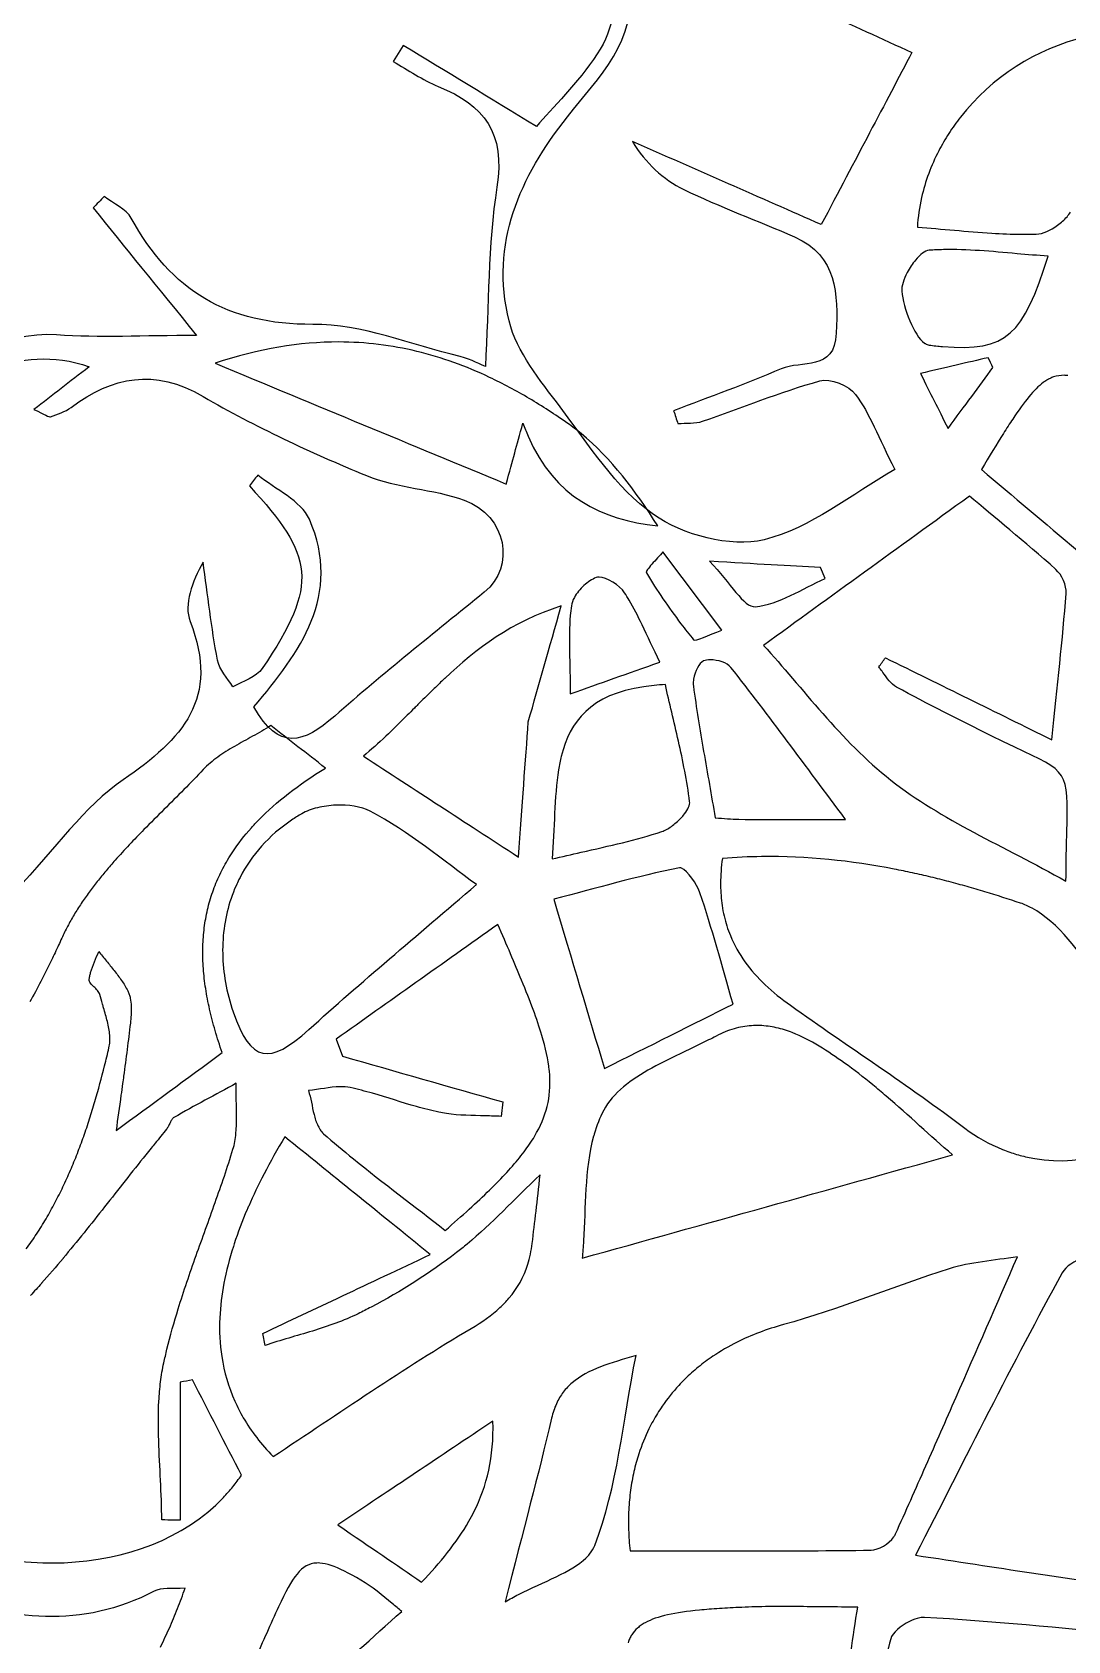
# Model space of a CAD drawing. Extents: x 0 to 430, y 0 to 430.
# Drawn here: x 108 to 153.1, y 273.6 to 343.6 of the extents above; entities that cross this region are included whole.
import ezdxf

# ---------------------------------------------------------------- set-up
doc = ezdxf.new("R2010")
doc.units = 0
doc.layers.add('Calque_1', color=7, linetype='CONTINUOUS')

msp = doc.modelspace()

# ---------------------------------------------------------------- linework, layer by layer
at = {"layer": 'Calque_1', "color": 7}
for points in [[(124.12153, 342.97858), (123.69373, 342.27819)], [(147.43323, 338.39388), (147.43323, 338.39336)], [(152.82308, 335.32879), (152.82359, 335.32879)], [(146.50305, 335.06954), (146.50357, 335.06954)], [(146.4214, 333.64065), (146.4214, 333.64013)], [(152.19938, 333.80707), (152.19887, 333.80707)], [(146.05863, 333.09702), (146.05863, 333.0965)], [(145.82506, 332.28415), (145.82506, 332.28363)], [(124.71885, 329.66523), (124.71833, 329.66523)], [(146.81517, 330.02279), (146.81569, 330.02279)], [(147.59966, 329.87759), (147.60018, 329.87759)], [(129.55886, 325.98329), (129.55886, 325.98277)], [(135.20555, 322.07293), (135.20503, 322.07345)], [(137.98573, 317.53465), (135.42517, 320.94116)], [(132.64613, 319.84353), (132.64601, 319.84358)], [(134.75596, 320.1748), (134.75596, 320.17428)], [(142.48469, 319.7826), (142.28935, 320.25854), (142.28935, 320.25906)], [(131.00249, 318.59125), (131.00219, 318.59146)], [(131.5727, 318.95987), (131.5727, 318.95935)], [(133.95923, 318.83687), (133.95923, 318.83739)], [(131.39495, 318.1749), (131.39495, 318.17438)], [(134.51889, 317.77027), (134.51889, 317.77079)], [(136.7641, 317.11762), (136.7641, 317.1171)], [(135.29455, 316.14608), (135.29455, 316.1466)], [(137.48695, 316.24726), (137.48706, 316.24746)], [(145.00441, 315.6991), (145.00441, 315.69962)], [(136.74611, 315.25016), (136.74611, 315.24965)], [(118.36026, 313.38398), (118.36007, 313.38459)], [(114.57993, 310.59975), (114.57993, 310.59924)], [(113.71229, 309.73262), (113.71229, 309.7321)], [(120.39457, 309.81272), (120.39405, 309.81272)], [(136.36723, 309.54343), (136.36723, 309.54395)], [(153.02666, 309.63746), (153.02666, 309.63797)], [(135.38228, 308.77964), (135.3828, 308.77964)], [(136.00447, 309.16413), (136.00498, 309.16413)], [(143.37497, 309.30511), (143.37497, 309.30563), (143.37497, 309.30763)], [(116.48079, 307.53782), (116.48079, 307.53834)], [(139.72556, 307.68612), (139.72517, 307.68623)], [(110.81169, 306.60775), (110.81169, 306.60723)], [(111.19099, 307.0718), (111.19099, 307.07128)], [(116.09735, 306.80712), (116.09735, 306.80764)], [(116.27822, 307.17505), (116.27822, 307.17557)], [(116.97414, 306.68728), (116.97414, 306.68676)], [(147.08687, 306.79574), (147.08635, 306.79574)], [(149.44435, 306.15443), (149.44383, 306.15443)], [(115.68342, 305.67127), (115.68342, 305.67179)], [(138.00319, 305.55975), (138.00319, 305.55923)], [(151.24682, 305.56486), (151.2463, 305.56486)], [(115.45602, 304.48478), (115.45602, 304.48529)], [(128.24739, 304.73856), (128.24628, 304.73857)], [(109.26295, 304.134), (109.26295, 304.13348)], [(115.42032, 304.07705), (115.42032, 304.07757)], [(111.20652, 303.14481), (111.20652, 303.14429)], [(115.40692, 303.24351), (115.40692, 303.24403)], [(138.99952, 303.10925), (138.99952, 303.10874)], [(111.54655, 302.72778), (111.54655, 302.72726)], [(115.42862, 302.81718), (115.42862, 302.8177)], [(115.46892, 302.38413), (115.46892, 302.38465)], [(110.81746, 301.86583), (110.81746, 301.86634)], [(110.87896, 301.78111), (110.87896, 301.78163)], [(110.91666, 301.6933), (110.91666, 301.69381)], [(111.86539, 302.29938), (111.86539, 302.29887)], [(112.00802, 302.07717), (112.00802, 302.07666)], [(129.27678, 302.30822), (129.27678, 302.30873)], [(111.08252, 301.10574), (111.08252, 301.10625)], [(112.28666, 301.17129), (112.28666, 301.17077)], [(115.69842, 301.04468), (115.69842, 301.0452)], [(111.25047, 300.50836), (111.25047, 300.50887)], [(112.28166, 300.80077), (112.28166, 300.80025)], [(115.81004, 300.58424), (115.81004, 300.58476)], [(139.64437, 300.33694), (139.64455, 300.33729)], [(111.31407, 300.21277), (111.31407, 300.21329)], [(111.35227, 299.92235), (111.35227, 299.92286)], [(111.35627, 299.64019), (111.35627, 299.64071)], [(115.9382, 300.11657), (115.9382, 300.11709)], [(116.08341, 299.64166), (116.08341, 299.64218)], [(121.21364, 299.74973), (121.21364, 299.74921), (121.47822, 299.00249)], [(111.31857, 299.36889), (111.31857, 299.36941)], [(112.11056, 299.29233), (112.11056, 299.29181)], [(116.24516, 299.15952), (116.24516, 299.16004)], [(111.95657, 298.13788), (111.95657, 298.13736)], [(130.4874, 298.35131), (130.4874, 298.35183)], [(116.85896, 297.82352), (116.85938, 297.82323)], [(115.49771, 297.08736), (115.49719, 297.08684)], [(116.85948, 297.09458), (116.85948, 297.09509)], [(128.45971, 297.01139), (128.38681, 296.38404)], [(110.47314, 296.27244), (110.47314, 296.27296)], [(113.97785, 296.10763), (113.97785, 296.10712)], [(114.05025, 296.23992), (114.05025, 296.23941)], [(120.24313, 296.47346), (120.24313, 296.47294)], [(120.31293, 296.22438), (120.31293, 296.22387)], [(110.21837, 295.51693), (110.21837, 295.51745)], [(111.62735, 295.76593), (111.62787, 295.76645)], [(113.91065, 295.96294), (113.91014, 295.96242)], [(116.84608, 295.64195), (116.84608, 295.64247)], [(132.40969, 295.51864), (132.40969, 295.51812)], [(109.94242, 294.77176), (109.94242, 294.77227)], [(112.91997, 294.71547), (112.91997, 294.71495)], [(116.71428, 294.95362), (116.71428, 294.95414)], [(116.79698, 295.29262), (116.79698, 295.29313)], [(129.50861, 295.01043), (129.50861, 295.01095)], [(128.95826, 294.31435), (128.95826, 294.31487)], [(112.0239, 293.58531), (112.0239, 293.58479)], [(116.33962, 293.78987), (116.33962, 293.79039)], [(128.27613, 293.57331), (128.27613, 293.57383)], [(108.96419, 292.61737), (108.96419, 292.61788)], [(115.93913, 292.63283), (115.93913, 292.63335)], [(108.58178, 291.93166), (108.58178, 291.93266)], [(117.3302, 292.32896), (117.3302, 292.32845)], [(108.16682, 291.26503), (108.16682, 291.26555)], [(110.23279, 291.32291), (110.23279, 291.32239)], [(116.76745, 290.84223), (116.76745, 290.84171)], [(129.7398, 290.85463), (129.7398, 290.85515)], [(131.97561, 290.97318), (131.97561, 290.97266)], [(115.11128, 290.32651), (115.11128, 290.32703)], [(125.30438, 290.37611), (125.30387, 290.37663)], [(150.86004, 290.28145), (150.86041, 290.28147)], [(108.38278, 289.12205), (108.38278, 289.12154)], [(114.70923, 289.17155), (114.70923, 289.17206)], [(114.33251, 288.01089), (114.33251, 288.01141)], [(118.11467, 286.42441), (118.01697, 286.94066)], [(113.84262, 286.25389), (113.84262, 286.25441)], [(113.70568, 285.6622), (113.70568, 285.66272)], [(113.56558, 284.83589), (113.56558, 284.83641)], [(113.62658, 285.25086), (113.62658, 285.25137)], [(114.95341, 284.92352), (114.95341, 284.92404)], [(113.52118, 284.41731), (113.52118, 284.41783)], [(114.42372, 284.81965), (114.42372, 278.81847), (114.155, 278.82147)], [(148.18733, 284.16555), (148.18733, 284.16606)], [(113.49118, 283.99512), (113.49118, 283.99564)], [(113.48218, 282.28308), (113.48218, 282.28359)], [(118.46504, 281.59163), (118.46556, 281.59215)], [(134.26349, 281.3213), (134.26349, 281.32078)], [(113.56228, 280.55192), (113.56228, 280.55243)], [(133.95619, 277.94372), (133.95619, 277.94321)], [(132.07656, 277.17221), (132.07708, 277.17221)], [(133.99749, 277.4838), (133.99749, 277.48329)], [(141.24027, 275.05915), (141.24025, 275.05866)], [(114.30604, 274.97702), (114.30604, 274.97754)], [(124.05991, 274.84939), (124.06042, 274.84991)], [(137.02397, 274.90424), (137.02345, 274.90424)], [(146.80735, 274.58558), (146.80684, 274.58532)], [(113.94689, 274.12281), (113.94689, 274.12333)], [(133.98388, 273.66865), (133.98388, 273.66814)], [(134.47994, 274.24743), (134.47943, 274.24691)]]:
    msp.add_lwpolyline(points, dxfattribs=at)
for points in [[(147.63635, 334.09233)], [(121.31492, 330.07451)], [(149.58503, 329.39238)], [(152.89336, 328.62499)], [(148.76902, 323.36737)], [(137.45967, 320.5345)], [(135.53318, 315.16686)], [(121.19505, 309.92377)], [(136.18889, 307.20093)], [(118.9735, 295.49311)], [(134.25782, 285.98097)], [(128.02718, 283.12326)], [(120.36246, 276.95462)]]:
    msp.add_lwpolyline(points, close=True, dxfattribs=at)
for points in [[(0.14455, 214.99998), (0.14454, 333.66137), (96.33861, 429.85544), (215, 429.85545)], [(130.00386, 348.70823), (133.03187, 347.27954), (134.08935, 344.897), (132.56577, 342.60498)], [(131.27141, 339.87346), (132.64646, 341.61253), (134.34182, 343.16669), (133.97967, 345.7437)], [(138.2673, 346.31967), (140.95394, 345.09392), (143.64058, 343.86821), (146.26486, 342.6712)], [(129.92371, 339.45234), (127.86893, 340.70101), (125.99523, 341.83981), (124.12153, 342.97858)], [(153.80028, 343.32691), (151.6754, 342.85342), (149.72714, 341.57563), (148.37735, 339.85632)], [(123.69373, 342.27819), (124.34419, 341.91168), (124.96429, 341.47035), (125.65058, 341.19274)], [(132.56577, 342.60498), (131.72192, 341.33575), (130.60262, 340.2495), (129.92371, 339.45234)], [(146.26486, 342.6712), (145.10973, 340.47843), (143.81263, 338.01572), (142.32051, 335.18276)], [(125.65058, 341.19274), (127.65339, 340.38325), (128.57465, 339.1564), (128.2062, 336.81709)], [(128.73138, 330.99004), (127.8952, 334.34235), (129.2046, 337.25981), (131.27141, 339.87346)], [(148.37735, 339.85632), (148.19739, 339.6271), (148.02809, 339.38981), (147.87041, 339.14577)], [(142.32051, 335.18276), (139.69979, 336.33572), (136.89854, 337.56831), (134.09701, 338.80061)], [(134.09701, 338.80061), (134.67252, 337.84341), (135.44279, 337.15152), (136.33697, 336.71232)], [(147.87041, 339.14577), (147.71273, 338.90173), (147.56662, 338.65102), (147.43323, 338.39388)], [(147.43323, 338.39336), (147.09984, 337.75064), (146.8453, 337.06971), (146.68547, 336.36403)], [(128.2062, 336.81709), (127.8063, 334.27703), (127.85252, 331.66661), (127.69935, 329.00322)], [(136.33697, 336.71232), (137.90432, 335.94274), (139.55892, 335.35342), (141.15663, 334.64235)], [(111.11366, 336.40603), (110.95228, 336.23947), (110.79062, 336.07318), (110.62923, 335.90696)], [(112.2904, 335.45895), (112.0672, 335.86704), (111.51412, 336.09481), (111.11366, 336.40603)], [(146.68547, 336.36403), (146.58957, 335.94053), (146.52749, 335.50796), (146.50305, 335.06954)], [(110.62923, 335.90696), (112.01796, 334.19385), (113.40669, 332.48077), (115.12858, 330.35696)], [(120.18512, 330.84101), (116.48285, 330.81941), (114.006, 332.32053), (112.2904, 335.45895)], [(152.60604, 335.15103), (152.68174, 335.20653), (152.75452, 335.26646), (152.82308, 335.32879)], [(152.82359, 335.32879), (152.89229, 335.39119), (152.95618, 335.45652), (153.01428, 335.5231)], [(153.01428, 335.5231), (153.07238, 335.5897), (153.12417, 335.65758), (153.16828, 335.72567)], [(141.15663, 334.64235), (143.02134, 333.81205), (143.04294, 332.16274), (142.97344, 330.45813)], [(146.50357, 335.06954), (147.57992, 334.99334), (148.65904, 334.87575), (149.73748, 334.80909)], [(149.73748, 334.80909), (150.16886, 334.78239), (150.60001, 334.76389), (151.03094, 334.75949)], [(151.03094, 334.75949), (151.2464, 334.75749), (151.46162, 334.75849), (151.67689, 334.76449)], [(151.67689, 334.76449), (151.9563, 334.77149), (152.30293, 334.92862), (152.60604, 335.15103)], [(147.0162, 334.06336), (146.84049, 334.05046), (146.62262, 333.87989), (146.4214, 333.64065)], [(147.63631, 334.09236), (147.42895, 334.08836), (147.22241, 334.07856), (147.0162, 334.06336)], [(150.83823, 333.91662), (149.72816, 334.01482), (148.67316, 334.11455), (147.63635, 334.09233)], [(152.19887, 333.80707), (151.73482, 333.83807), (151.28225, 333.87737), (150.83823, 333.91662)], [(146.4214, 333.64013), (146.28735, 333.4807), (146.16061, 333.29107), (146.05863, 333.09702)], [(147.60018, 329.87759), (150.40297, 329.63381), (151.10755, 330.38864), (152.19938, 333.80707)], [(146.05863, 333.0965), (145.9057, 332.80536), (145.80814, 332.50503), (145.82506, 332.28415)], [(145.82506, 332.28363), (145.88166, 331.54704), (146.3552, 330.3511), (146.81517, 330.02279)], [(109.03235, 330.38576), (106.9401, 330.54107), (103.13579, 329.02762), (102.19129, 327.337)], [(115.12858, 330.35696), (112.79069, 330.35696), (110.90222, 330.24709), (109.03235, 330.38576)], [(126.60658, 329.43833), (124.4711, 329.95797), (122.3236, 330.85361), (120.18512, 330.84101)], [(130.95576, 327.25131), (130.08264, 328.41006), (129.06811, 329.63908), (128.73138, 330.99004)], [(142.97344, 330.45813), (142.90504, 328.77707), (141.44575, 329.28298), (140.57783, 328.90721)], [(102.19129, 327.337), (104.87793, 328.22475), (107.25821, 330.11443), (110.46375, 328.99591)], [(121.31492, 330.07451), (119.6294, 330.07651), (117.84519, 329.78951), (115.93592, 329.14744)], [(124.71833, 329.66523), (123.62617, 329.92922), (122.49479, 330.0728), (121.31492, 330.07451)], [(127.8861, 328.53507), (126.86372, 329.01716), (125.81084, 329.40126), (124.71885, 329.66523)], [(146.81569, 330.02279), (146.82759, 330.01479), (146.83949, 330.00939), (146.85139, 330.00209)], [(146.85139, 330.00209), (146.90509, 329.96909), (146.95823, 329.94529), (147.01055, 329.93909)], [(147.01055, 329.93909), (147.21683, 329.91439), (147.41278, 329.89389), (147.59966, 329.87759)], [(110.46375, 328.99591), (109.5786, 328.31497), (108.8871, 327.78302), (108.04872, 327.1382)], [(109.66777, 327.22955), (111.49141, 328.5781), (113.28497, 328.93932), (115.41716, 327.70183)], [(115.93592, 329.14744), (120.40819, 327.29325), (124.44806, 325.61846), (128.6044, 323.89556)], [(127.69935, 329.00322), (127.54343, 329.06722), (127.09155, 329.32045), (126.60658, 329.43833)], [(149.58503, 329.39238), (148.67089, 329.17853), (147.75673, 328.96473), (146.63689, 328.70302)], [(147.83682, 326.30575), (148.57947, 327.31567), (149.18511, 328.13925), (149.79071, 328.96295)], [(149.79071, 328.96295), (149.72201, 329.106), (149.65369, 329.24934), (149.58503, 329.39238)], [(129.61106, 327.61626), (129.04483, 327.95168), (128.47041, 328.25957), (127.8861, 328.53507)], [(140.57783, 328.90721), (139.04167, 328.24267), (137.45819, 327.68695), (135.89467, 327.08558)], [(137.15593, 326.62885), (138.85786, 327.20756), (140.52641, 327.89699), (142.25377, 328.38022)], [(142.25377, 328.38022), (142.70127, 328.50524), (143.52843, 328.18251), (143.81291, 327.79497)], [(146.63689, 328.70302), (147.08712, 327.8038), (147.37483, 327.22846), (147.83682, 326.30575)], [(151.97817, 328.3077), (151.77793, 328.15927), (151.57436, 327.95651), (151.3565, 327.69379)], [(152.12803, 328.40899), (152.07833, 328.37869), (152.02813, 328.34469), (151.97817, 328.3077)], [(152.27737, 328.49009), (152.22767, 328.46639), (152.17767, 328.43929), (152.12803, 328.40899)], [(152.42775, 328.55159), (152.37755, 328.53429), (152.32711, 328.51379), (152.27737, 328.49009)], [(152.89336, 328.62499), (152.73252, 328.62799), (152.57869, 328.60379), (152.42775, 328.55159)], [(153.05666, 328.61309), (153.00126, 328.62009), (152.94697, 328.62409), (152.89336, 328.62499)], [(115.41716, 327.70183), (117.68776, 326.38367), (120.09266, 325.26869), (122.52054, 324.26198)], [(131.28692, 326.53054), (130.73545, 326.91769), (130.17726, 327.28082), (129.61106, 327.61626)], [(143.81291, 327.79497), (144.42781, 326.95786), (144.80392, 325.94546), (145.52058, 324.52309)], [(151.3565, 327.69379), (151.13857, 327.43101), (150.90681, 327.10873), (150.64957, 326.72124)], [(108.04872, 327.1382), (108.543, 326.91646), (108.68718, 326.79096), (108.77878, 326.82176)], [(108.77878, 326.82176), (109.08705, 326.92514), (109.4101, 327.03891), (109.66777, 327.22955)], [(135.0128, 322.57126), (133.37407, 323.73219), (132.20306, 325.59595), (130.95576, 327.25131)], [(135.89467, 327.08558), (135.95647, 326.8977), (136.01832, 326.71011), (136.08012, 326.52245)], [(128.6044, 323.89556), (128.90873, 324.99644), (129.05156, 325.51152), (129.33666, 326.54398)], [(129.33666, 326.54398), (129.40696, 326.34888), (129.48105, 326.16242), (129.55886, 325.98329)], [(131.86467, 326.09078), (131.67722, 326.24462), (131.48489, 326.39154), (131.28692, 326.53054)], [(136.08012, 326.52245), (136.43982, 326.55385), (136.82359, 326.51545), (137.15593, 326.62885)], [(150.64957, 326.72124), (150.52099, 326.52756), (150.38637, 326.31755), (150.24391, 326.09079)], [(129.55886, 325.98277), (130.72796, 323.29182), (132.72799, 322.36443), (135.20555, 322.07293)], [(135.20503, 322.07345), (134.24155, 323.59156), (133.17667, 325.0142), (131.86467, 326.09078)], [(150.24391, 326.09079), (149.959, 325.63727), (149.64355, 325.11603), (149.28686, 324.5224)], [(117.79444, 324.28361), (117.67244, 324.12661), (117.55071, 323.96968), (117.42872, 323.81268)], [(120.03932, 322.35995), (119.68263, 323.17299), (118.56334, 323.65135), (117.79444, 324.28361)], [(122.52054, 324.26198), (123.85921, 323.70685), (125.41562, 323.6918), (126.78465, 323.18999)], [(145.52058, 324.52309), (143.63757, 323.45953), (141.85523, 321.96655), (139.82945, 321.47241)], [(149.28686, 324.5224), (150.65945, 323.36777), (152.05778, 322.19126), (153.47058, 321.00272)], [(117.42872, 323.81268), (120.24912, 320.7669), (120.47534, 319.56417), (117.99083, 315.86698)], [(148.76906, 323.36737), (145.62862, 321.09311), (142.72904, 318.99329), (139.80579, 316.87629)], [(152.52693, 320.17996), (151.18826, 321.37039), (149.79804, 322.50291), (148.76902, 323.36737)], [(126.78465, 323.18999), (128.62662, 322.51503), (129.0257, 320.30067), (127.65475, 319.18843)], [(117.63031, 314.2048), (119.62163, 316.5622), (121.48358, 319.06645), (120.03932, 322.35995)], [(139.82945, 321.47241), (138.36714, 321.11582), (136.28473, 321.67015), (135.0128, 322.57126)], [(135.42517, 320.94116), (135.29866, 320.78418), (135.10167, 320.58471), (134.94562, 320.40992)], [(137.45967, 320.5345), (138.35987, 319.59648), (138.95561, 318.51431), (139.44715, 318.55942)], [(142.28935, 320.25906), (140.91049, 320.33756), (139.53141, 320.41609), (137.45967, 320.5345)], [(115.41497, 320.49428), (114.94179, 319.64705), (114.56292, 318.64963), (114.85149, 317.91373)], [(116.04081, 316.23591), (115.77741, 317.64518), (115.61574, 319.07356), (115.41497, 320.49428)], [(132.64601, 319.84358), (132.59831, 319.84438), (132.55491, 319.83758), (132.51837, 319.82338)], [(133.75511, 319.16864), (133.55024, 319.4845), (132.98122, 319.83811), (132.64613, 319.84353)], [(134.75596, 320.17428), (134.71226, 320.10768), (134.69256, 320.05488), (134.70996, 320.02494)], [(134.70996, 320.02494), (135.16785, 319.26276), (135.67396, 318.52656), (136.21374, 317.81732)], [(134.94562, 320.40992), (134.86762, 320.32252), (134.79987, 320.2417), (134.75596, 320.1748)], [(152.97652, 319.13817), (153.00252, 319.47836), (152.78816, 319.94773), (152.52693, 320.17996)], [(127.65475, 319.18843), (125.46677, 317.41327), (123.26045, 315.65644), (121.14303, 313.79949)], [(131.99127, 319.47766), (131.82388, 319.32511), (131.6743, 319.14406), (131.5727, 318.95987)], [(132.51837, 319.82338), (132.34431, 319.75418), (132.15878, 319.63027), (131.99127, 319.47766)], [(133.95923, 318.83739), (133.89323, 318.9498), (133.82568, 319.05982), (133.75511, 319.16864)], [(139.44715, 318.55942), (140.4885, 318.65542), (141.47536, 319.33982), (142.48469, 319.7826)], [(152.3533, 312.76853), (152.59319, 315.12481), (152.82361, 317.12863), (152.97652, 319.13817)], [(131.00219, 318.59146), (128.84021, 317.90613), (127.30419, 316.7266), (125.93273, 315.43972)], [(129.56898, 313.5466), (130.04274, 315.21377), (130.46199, 316.68866), (131.00249, 318.59125)], [(131.44195, 318.59503), (131.42245, 318.45579), (131.40695, 318.31601), (131.39495, 318.1749)], [(131.5727, 318.95935), (131.5051, 318.83663), (131.45848, 318.71269), (131.44195, 318.59503)], [(134.51889, 317.77079), (134.33758, 318.14592), (134.15704, 318.49977), (133.95923, 318.83687)], [(114.85149, 317.91373), (116.15761, 314.57948), (114.52654, 312.7953), (111.94274, 311.03271)], [(131.39495, 318.17438), (131.31065, 317.18674), (131.39195, 316.13484), (131.39195, 314.76891)], [(135.29455, 316.1466), (135.00455, 316.73223), (134.76066, 317.27002), (134.51889, 317.77027)], [(136.21374, 317.81732), (136.39367, 317.58093), (136.57721, 317.34796), (136.7641, 317.11762)], [(136.7641, 317.1171), (136.8412, 317.0219), (137.42088, 317.3339), (137.98573, 317.53465)], [(139.80579, 316.87629), (141.48446, 315.05655), (143.16741, 312.7264), (145.33981, 311.01825)], [(144.96719, 316.13628), (145.01579, 316.20288), (145.06489, 316.26926), (145.11343, 316.33576)], [(145.11343, 316.33576), (147.51287, 315.1535), (149.91202, 313.97129), (152.3533, 312.76853)], [(116.71453, 315.06655), (116.48203, 315.45486), (116.11881, 315.81886), (116.04081, 316.23591)], [(117.99083, 315.86698), (117.73508, 315.48634), (117.14808, 315.32799), (116.71453, 315.06655)], [(131.39195, 314.76891), (132.76235, 315.25274), (133.84181, 315.63361), (135.29455, 316.14608)], [(137.19922, 316.19736), (136.99962, 316.11126), (136.82052, 315.74078), (136.76411, 315.41085)], [(137.48706, 316.24746), (137.37734, 316.24666), (137.27698, 316.23086), (137.19922, 316.19736)], [(138.38767, 315.91756), (138.23114, 316.11654), (137.81612, 316.24967), (137.48695, 316.24726)], [(143.37497, 309.30763), (141.61698, 311.65875), (140.03871, 313.81667), (138.38767, 315.91756)], [(144.82198, 315.93681), (144.87048, 316.00321), (144.91868, 316.06981), (144.96719, 316.13628)], [(144.92481, 315.80245), (144.89071, 315.84765), (144.85781, 315.89475), (144.82198, 315.93681)], [(145.00441, 315.69962), (144.97871, 315.73532), (144.95111, 315.76772), (144.92481, 315.80245)], [(145.59404, 315.06193), (145.35351, 315.19376), (145.18215, 315.45252), (145.00441, 315.6991)], [(125.46639, 314.99302), (125.42999, 314.95742), (125.39309, 314.92222), (125.35684, 314.88657)], [(125.69894, 315.2204), (125.62054, 315.1452), (125.54398, 315.06872), (125.46639, 314.99302)], [(125.92373, 315.43072), (125.84903, 315.36062), (125.77273, 315.29113), (125.69894, 315.2204)], [(125.93273, 315.43972), (125.92973, 315.43672), (125.92673, 315.43372), (125.92373, 315.43072)], [(134.59473, 315.07796), (132.27506, 314.73545), (131.3797, 313.56652), (131.00374, 312.04869)], [(135.53318, 315.16686), (135.19695, 315.15076), (134.88468, 315.12086), (134.59473, 315.07796)], [(136.1042, 312.71017), (135.91191, 313.56437), (135.70578, 314.3899), (135.53318, 315.16686)], [(136.74611, 315.24965), (136.74411, 315.19885), (136.74558, 315.15065), (136.75211, 315.1065)], [(136.75011, 315.28476), (136.74931, 315.27366), (136.74711, 315.26106), (136.74611, 315.25016)], [(136.76411, 315.41085), (136.75711, 315.36755), (136.75311, 315.32595), (136.75011, 315.28476)], [(136.75211, 315.1065), (136.75218, 315.10597), (136.75205, 315.1055), (136.75211, 315.1045)], [(136.75211, 315.1045), (136.81751, 314.63149), (136.88876, 314.15929), (136.96399, 313.6865)], [(149.71627, 312.94526), (148.33521, 313.63741), (146.94802, 314.31948), (145.59404, 315.06193)], [(124.76359, 314.29694), (124.71219, 314.24534), (124.66043, 314.19397), (124.60908, 314.14243)], [(125.35684, 314.88657), (125.15725, 314.69051), (124.96019, 314.49413), (124.76359, 314.29694)], [(121.14303, 313.79949), (119.7915, 312.61449), (118.67904, 312.25489), (117.63031, 314.2048)], [(124.30005, 313.8334), (123.68381, 313.2176), (123.06271, 312.61226), (122.38958, 312.0578)], [(124.60908, 314.14243), (124.50646, 314.03943), (124.40272, 313.93599), (124.30005, 313.8334)], [(129.13955, 307.66841), (129.30176, 309.88875), (129.44671, 311.8746), (129.56898, 313.5466)], [(136.96399, 313.6865), (136.96404, 313.68624), (136.96393, 313.68573), (136.96399, 313.6855)], [(136.96399, 313.6855), (137.03929, 313.21254), (137.11907, 312.73892), (137.20066, 312.26336)], [(117.56942, 312.92106), (117.30458, 312.77387), (117.04128, 312.63087), (116.78652, 312.48336)], [(118.36007, 313.38459), (118.10021, 313.21988), (117.83425, 313.06825), (117.56942, 312.92106)], [(120.74203, 311.53861), (119.92745, 312.16955), (119.15296, 312.76998), (118.36026, 313.38398)], [(153.02666, 309.63797), (153.04476, 311.72213), (152.69567, 311.45207), (149.71627, 312.94526)], [(116.41186, 312.25753), (116.16779, 312.10318), (115.93597, 311.93974), (115.72457, 311.75834)], [(116.78652, 312.48336), (116.65914, 312.40956), (116.5339, 312.33471), (116.41186, 312.25753)], [(136.59151, 310.08242), (136.47458, 310.97314), (136.29646, 311.85595), (136.1042, 312.71017)], [(137.20066, 312.26336), (137.20072, 312.2631), (137.20061, 312.26259), (137.20066, 312.26236)], [(137.20066, 312.26236), (137.36392, 311.3109), (137.53651, 310.35131), (137.70399, 309.37261)], [(115.42381, 311.47153), (115.14898, 311.17901), (114.86643, 310.88913), (114.57993, 310.59975)], [(115.72457, 311.75834), (115.61886, 311.66764), (115.51852, 311.57231), (115.42381, 311.47153)], [(117.83575, 309.27984), (118.604, 310.06589), (119.56675, 310.81632), (120.74203, 311.53861)], [(122.38958, 312.0578), (124.65908, 310.58179), (126.73136, 309.23433), (129.13955, 307.66841)], [(130.8854, 311.46423), (130.69009, 310.26595), (130.72348, 308.90515), (130.60325, 307.58333)], [(131.00374, 312.04869), (130.95674, 311.85897), (130.91794, 311.66391), (130.8854, 311.46423)], [(111.94274, 311.03271), (110.23699, 309.86904), (108.98803, 308.03594), (107.24453, 306.19679)], [(145.33981, 311.01825), (147.55571, 309.27617), (150.25281, 308.14521), (152.97036, 306.61645)], [(114.57993, 310.59924), (114.29352, 310.30995), (114.00288, 310.02174), (113.71229, 309.73262)], [(136.36723, 309.54395), (136.51795, 309.7405), (136.6107, 309.93618), (136.59151, 310.08242)], [(113.71229, 309.7321), (113.42169, 309.44298), (113.1304, 309.15329), (112.84309, 308.86136)], [(119.70985, 309.5502), (119.55678, 309.4628), (119.41021, 309.37012), (119.26699, 309.27425)], [(120.39405, 309.81272), (120.14011, 309.75002), (119.9057, 309.66205), (119.70985, 309.5502)], [(120.78731, 309.88762), (120.65305, 309.86902), (120.52154, 309.84402), (120.39457, 309.81272)], [(121.19503, 309.92382), (121.0583, 309.91882), (120.92157, 309.90622), (120.78731, 309.88762)], [(122.68282, 309.65919), (122.2892, 309.86098), (121.74198, 309.94558), (121.19505, 309.92377)], [(127.31303, 306.47334), (125.87753, 307.49314), (124.38721, 308.78457), (122.68282, 309.65919)], [(136.00498, 309.16413), (136.07278, 309.22273), (136.13828, 309.28481), (136.19929, 309.34861)], [(136.19929, 309.34861), (136.26029, 309.41241), (136.31706, 309.47802), (136.36723, 309.54343)], [(137.70399, 309.37261), (137.70405, 309.37235), (137.70394, 309.37184), (137.70399, 309.37161)], [(137.70399, 309.37161), (138.07928, 309.34741), (138.40746, 309.31041), (138.73597, 309.30911)], [(152.97036, 306.61645), (152.97436, 307.98645), (153.02066, 308.94277), (153.02666, 309.63746)], [(112.84309, 308.86136), (112.41191, 308.42323), (111.98906, 307.9804), (111.58632, 307.52759)], [(116.7061, 307.89594), (116.94249, 308.25128), (117.21288, 308.59954), (117.51845, 308.94084)], [(119.26699, 309.27425), (118.27884, 308.61287), (117.52595, 307.75627), (117.02164, 306.77828)], [(117.51845, 308.94084), (117.62031, 309.0546), (117.72599, 309.16754), (117.83575, 309.27984)], [(131.86622, 307.8753), (133.10207, 308.15377), (134.26148, 308.40827), (135.38228, 308.77964)], [(135.3828, 308.77964), (135.447, 308.80094), (135.51495, 308.83124), (135.58434, 308.86854)], [(135.58434, 308.86854), (135.72329, 308.94324), (135.86873, 309.04692), (136.00447, 309.16413)], [(138.73597, 309.30911), (140.21852, 309.30211), (141.70121, 309.30511), (143.37497, 309.30511)], [(111.58632, 307.52759), (111.4521, 307.37668), (111.32019, 307.22508), (111.19099, 307.0718)], [(116.27822, 307.17557), (116.34212, 307.29722), (116.40956, 307.41786), (116.48079, 307.53782)], [(116.48079, 307.53834), (116.55209, 307.65843), (116.6273, 307.77749), (116.7061, 307.89594)], [(130.60325, 307.58333), (131.03372, 307.6867), (131.45417, 307.78247), (131.86622, 307.8753)], [(138.01778, 307.60563), (137.99108, 307.41929), (137.97088, 307.23704), (137.95728, 307.05889)], [(139.72517, 307.68623), (139.16084, 307.67923), (138.59196, 307.65263), (138.01778, 307.60563)], [(145.4911, 307.14301), (143.61775, 307.50548), (141.70072, 307.71188), (139.72556, 307.68612)], [(110.81169, 306.60723), (110.68846, 306.4512), (110.56887, 306.29406), (110.45254, 306.13491)], [(111.19099, 307.07128), (111.06189, 306.9181), (110.93484, 306.76367), (110.81169, 306.60775)], [(115.93819, 306.43453), (115.98759, 306.55967), (116.04076, 306.68375), (116.09735, 306.80712)], [(116.09735, 306.80764), (116.15395, 306.93101), (116.21436, 307.05341), (116.27822, 307.17505)], [(116.97414, 306.68676), (116.93004, 306.59776), (116.88764, 306.50791), (116.84754, 306.41701)], [(117.02164, 306.77828), (117.00594, 306.74788), (116.98934, 306.71798), (116.97414, 306.68728)], [(136.14395, 307.20043), (134.30334, 306.82714), (132.49276, 306.30702), (130.67814, 305.83256)], [(136.18895, 307.20095), (136.17275, 307.20395), (136.15805, 307.20295), (136.14395, 307.20043)], [(136.24059, 307.18493), (136.22249, 307.19293), (136.20509, 307.19823), (136.18889, 307.20093)], [(137.03899, 306.11265), (136.9107, 306.49285), (136.49335, 307.07567), (136.24059, 307.18493)], [(137.93558, 306.53593), (137.93555, 306.53093), (137.93609, 306.52593), (137.93609, 306.52093)], [(137.95728, 307.05889), (137.94368, 306.88074), (137.93648, 306.7062), (137.93558, 306.53593)], [(146.29157, 306.97867), (146.02569, 307.03657), (145.75872, 307.09122), (145.4911, 307.14301)], [(147.08635, 306.79574), (146.82212, 306.85944), (146.55745, 306.92073), (146.29157, 306.97867)], [(147.877, 306.59678), (147.61433, 306.66578), (147.3511, 306.73207), (147.08687, 306.79574)], [(148.66248, 306.38284), (148.40129, 306.45664), (148.13967, 306.52783), (147.877, 306.59678)], [(110.45254, 306.13491), (110.33612, 305.97565), (110.22367, 305.81501), (110.11509, 305.65225)], [(115.68342, 305.67179), (115.71892, 305.80075), (115.75782, 305.92864), (115.80021, 306.05574)], [(115.80021, 306.05574), (115.84261, 306.18285), (115.88871, 306.30924), (115.93819, 306.43453)], [(116.84754, 306.41701), (116.52634, 305.68856), (116.33643, 304.90146), (116.28219, 304.08382)], [(120.01941, 300.16158), (122.29602, 302.22745), (124.66605, 304.19167), (127.31303, 306.47334)], [(130.67814, 305.83256), (131.47959, 303.15246), (132.17702, 300.81993), (132.8811, 298.46557)], [(138.48076, 301.27005), (137.98101, 302.98065), (137.56172, 304.56388), (137.03899, 306.11265)], [(137.93609, 306.52093), (137.93605, 306.51023), (137.93709, 306.50013), (137.93709, 306.48943)], [(137.93709, 306.48943), (137.9371, 306.47393), (137.93809, 306.45933), (137.93909, 306.44393)], [(137.93909, 306.44393), (137.94109, 306.13748), (137.96129, 305.84193), (138.00319, 305.55975)], [(149.44383, 306.15443), (149.18405, 306.23263), (148.92366, 306.30904), (148.66248, 306.38284)], [(150.99516, 305.66196), (150.48064, 305.83333), (149.96393, 305.99804), (149.44435, 306.15443)], [(109.80245, 305.15874), (109.70265, 304.99211), (109.6073, 304.8237), (109.51719, 304.65283)], [(110.11509, 305.65225), (110.00659, 305.48961), (109.90218, 305.32525), (109.80245, 305.15874)], [(115.51132, 304.8863), (115.53312, 305.01913), (115.55862, 305.15127), (115.58732, 305.28215)], [(115.58732, 305.28215), (115.61592, 305.41285), (115.64802, 305.54246), (115.68342, 305.67127)], [(138.00319, 305.55923), (138.04939, 305.24846), (138.11908, 304.95156), (138.2099, 304.66781)], [(151.2463, 305.56486), (151.1634, 305.60136), (151.07985, 305.63376), (150.99516, 305.66196)], [(151.49228, 305.44393), (151.41128, 305.48793), (151.32959, 305.52843), (151.24682, 305.56486)], [(154.38461, 302.38159), (153.59049, 303.49978), (152.6282, 304.82711), (151.49228, 305.44393)], [(109.51719, 304.65283), (109.42719, 304.48208), (109.34234, 304.30935), (109.26295, 304.134)], [(115.42032, 304.07757), (115.42932, 304.21424), (115.44082, 304.35014), (115.45602, 304.48478)], [(115.45602, 304.48529), (115.47122, 304.62011), (115.48942, 304.75349), (115.51132, 304.8863)], [(128.24628, 304.73857), (125.80418, 303.00604), (123.50912, 301.37807), (121.21364, 299.74973)], [(129.27678, 302.30873), (128.97818, 303.03452), (128.63266, 303.83755), (128.24739, 304.73856)], [(138.2099, 304.66781), (138.2553, 304.52586), (138.3059, 304.38748), (138.36183, 304.25182)], [(109.12394, 303.83634), (109.0227, 303.61682), (108.92219, 303.39654), (108.81853, 303.1816)], [(109.26295, 304.13348), (109.21735, 304.03285), (109.16995, 303.93602), (109.12394, 303.83634)], [(115.40692, 303.24403), (115.39892, 303.52593), (115.40292, 303.80353), (115.42032, 304.07705)], [(116.28219, 304.08382), (116.26869, 303.87945), (116.26369, 303.67351), (116.26719, 303.46577)], [(138.36183, 304.25182), (138.5298, 303.84466), (138.74414, 303.46549), (138.99952, 303.10925)], [(108.81853, 303.1816), (108.51683, 302.55608), (108.20375, 301.95003), (107.8713, 301.36207)], [(110.52129, 302.63993), (110.60909, 302.95128), (110.76047, 303.25573), (110.87165, 303.56442)], [(110.87165, 303.56442), (110.97956, 303.42255), (111.09251, 303.28358), (111.20652, 303.14481)], [(111.20652, 303.14429), (111.32044, 303.00561), (111.43539, 302.86785), (111.54655, 302.72778)], [(115.42862, 302.8177), (115.41822, 302.96073), (115.41102, 303.10264), (115.40692, 303.24351)], [(116.26719, 303.46577), (116.28119, 302.63466), (116.43227, 301.78026), (116.72556, 300.93052)], [(138.99952, 303.10874), (139.51005, 302.39666), (140.18448, 301.77786), (140.97614, 301.2179)], [(110.45879, 302.32574), (110.46479, 302.37854), (110.47239, 302.43155), (110.48309, 302.48387)], [(110.48309, 302.48387), (110.49379, 302.53617), (110.50669, 302.58803), (110.52129, 302.63993)], [(111.54655, 302.72726), (111.65779, 302.58711), (111.76578, 302.4454), (111.86539, 302.29938)], [(115.46892, 302.38465), (115.45242, 302.52989), (115.43892, 302.67414), (115.42862, 302.81718)], [(115.52732, 301.9454), (115.50482, 302.09289), (115.48542, 302.23889), (115.46892, 302.38413)], [(110.47019, 302.25394), (110.46019, 302.27814), (110.45629, 302.30204), (110.45879, 302.32574)], [(110.51309, 302.18054), (110.49439, 302.20534), (110.47979, 302.22964), (110.47019, 302.25394)], [(110.65778, 302.02757), (110.60288, 302.07987), (110.55049, 302.13092), (110.51309, 302.18054)], [(110.81746, 301.86634), (110.77026, 301.92194), (110.71264, 301.9753), (110.65778, 302.02757)], [(110.87896, 301.78163), (110.86196, 301.81023), (110.84096, 301.83823), (110.81746, 301.86583)], [(110.91666, 301.69381), (110.90966, 301.72351), (110.89596, 301.75241), (110.87896, 301.78111)], [(111.03552, 301.27213), (110.99372, 301.41371), (110.95052, 301.55565), (110.91666, 301.6933)], [(111.86539, 302.29887), (111.91509, 302.22597), (111.96289, 302.15239), (112.00802, 302.07717)], [(112.00802, 302.07666), (112.05322, 302.00136), (112.09612, 301.92488), (112.13566, 301.8467)], [(112.13566, 301.8467), (112.16036, 301.798), (112.18126, 301.74594), (112.19926, 301.6927)], [(112.19926, 301.6927), (112.21726, 301.6393), (112.23216, 301.5843), (112.24426, 301.52734)], [(115.60432, 301.4984), (115.57582, 301.64836), (115.54982, 301.79773), (115.52732, 301.9454)], [(130.16045, 299.9094), (129.94984, 300.61466), (129.64995, 301.40118), (129.27678, 302.30822)], [(111.08252, 301.10625), (111.06572, 301.16235), (111.05202, 301.21636), (111.03552, 301.27213)], [(111.25047, 300.50887), (111.20167, 300.70705), (111.142, 300.9072), (111.08252, 301.10574)], [(112.24426, 301.52734), (112.26836, 301.41345), (112.28146, 301.29368), (112.28666, 301.17129)], [(112.28666, 301.17077), (112.29166, 301.04837), (112.28966, 300.92396), (112.28166, 300.80077)], [(115.69842, 301.0452), (115.66412, 301.19749), (115.63282, 301.34844), (115.60432, 301.4984)], [(115.81004, 300.58476), (115.77004, 300.73927), (115.73264, 300.89254), (115.69842, 301.04468)], [(116.72556, 300.93052), (117.48379, 298.73448), (118.29178, 298.59399), (120.01941, 300.16158)], [(132.8811, 298.46557), (134.78899, 299.42107), (136.77637, 300.41624), (138.48076, 301.27005)], [(140.97614, 301.2179), (143.50167, 299.43123), (146.09512, 297.73662), (148.56431, 295.8761)], [(111.31407, 300.21329), (111.29667, 300.31089), (111.27487, 300.40936), (111.25047, 300.50836)], [(112.24906, 300.43955), (112.20596, 300.05737), (112.15966, 299.6754), (112.11056, 299.29233)], [(112.28166, 300.80025), (112.27466, 300.6772), (112.26226, 300.55575), (112.24906, 300.43955)], [(115.9382, 300.11709), (115.8926, 300.27402), (115.85, 300.42972), (115.81004, 300.58424)], [(139.27662, 300.33129), (139.02933, 300.31469), (138.77781, 300.27159), (138.52266, 300.19796)], [(139.64455, 300.33729), (139.52284, 300.34129), (139.40026, 300.34029), (139.27662, 300.33129)], [(140.00663, 300.30594), (139.88682, 300.32194), (139.76608, 300.33254), (139.64437, 300.33694)], [(140.71408, 300.14781), (140.48195, 300.21971), (140.24623, 300.27399), (140.00663, 300.30594)], [(111.35227, 299.92286), (111.34427, 300.01826), (111.33147, 300.11516), (111.31407, 300.21277)], [(111.31857, 299.36941), (111.33927, 299.45761), (111.35117, 299.54798), (111.35627, 299.64019)], [(111.35627, 299.64071), (111.36127, 299.73291), (111.35927, 299.82701), (111.35227, 299.92235)], [(116.08341, 299.64218), (116.03231, 299.80158), (115.98381, 299.95963), (115.9382, 300.11657)], [(116.24516, 299.16004), (116.18866, 299.32195), (116.13451, 299.48226), (116.08341, 299.64166)], [(130.4824, 298.39373), (130.4331, 298.8628), (130.32413, 299.36135), (130.16045, 299.9094)], [(137.06487, 299.53754), (136.83171, 299.42437), (136.59383, 299.31178), (136.35483, 299.19802)], [(137.74545, 299.88067), (137.52638, 299.76464), (137.29802, 299.6507), (137.06487, 299.53754)], [(138.52266, 300.19796), (138.26751, 300.12426), (138.00865, 300.02007), (137.74545, 299.88067)], [(141.05928, 300.02741), (140.94504, 300.07171), (140.83014, 300.11191), (140.71408, 300.14781)], [(143.32839, 298.70553), (142.61395, 299.2151), (141.85888, 299.71724), (141.05928, 300.02741)], [(111.12891, 298.58754), (111.19411, 298.84742), (111.25736, 299.10795), (111.31857, 299.36889)], [(111.62787, 295.76645), (113.21413, 296.93213), (114.66761, 298.0004), (116.24516, 299.15952)], [(112.11056, 299.29181), (112.06146, 298.90891), (112.0097, 298.52494), (111.95657, 298.13788)], [(121.47822, 299.00249), (123.80544, 298.33875), (126.13248, 297.67516), (128.45971, 297.01139)], [(136.35483, 299.19802), (135.87684, 298.97049), (135.39539, 298.73817), (134.94355, 298.48747)], [(110.70827, 297.03725), (110.85908, 297.54972), (110.99836, 298.06747), (111.12891, 298.58754)], [(111.95657, 298.13736), (111.94187, 298.03003), (111.92607, 297.91651), (111.91107, 297.8087)], [(130.4269, 296.98189), (130.5167, 297.42068), (130.53436, 297.87034), (130.4874, 298.35131)], [(130.4874, 298.35183), (130.4864, 298.36553), (130.4834, 298.37993), (130.4824, 298.39373)], [(134.94355, 298.48747), (134.03986, 297.98611), (133.25422, 297.41087), (132.85117, 296.65089)], [(144.55725, 297.76088), (144.15735, 298.08841), (143.74887, 298.40559), (143.32839, 298.70553)], [(111.91107, 297.8087), (111.88807, 297.6429), (111.86417, 297.47045), (111.84077, 297.3033)], [(116.85938, 297.82323), (116.406, 297.57695), (115.95116, 297.33359), (115.49771, 297.08736)], [(116.85948, 297.10109), (116.85348, 297.34365), (116.84948, 297.5855), (116.85896, 297.82352)], [(121.38001, 297.67545), (120.93012, 297.66945), (120.45525, 297.54808), (119.99818, 297.50906)], [(119.99818, 297.50906), (120.1024, 297.18962), (120.1587, 296.81551), (120.24313, 296.47346)], [(121.81977, 297.63565), (121.67699, 297.66655), (121.52995, 297.67745), (121.38001, 297.67545)], [(122.78871, 297.38864), (122.4679, 297.48064), (122.14521, 297.56524), (121.81977, 297.63565)], [(145.15101, 297.26272), (144.95477, 297.43089), (144.75721, 297.59712), (144.55725, 297.76088)], [(110.47314, 296.27296), (110.55464, 296.5263), (110.63291, 296.78118), (110.70827, 297.03725)], [(111.84077, 297.3033), (111.76977, 296.79488), (111.69881, 296.29153), (111.62735, 295.76593)], [(115.49719, 297.08684), (115.04395, 296.84071), (114.59219, 296.59221), (114.14585, 296.33392)], [(116.84608, 295.64247), (116.89298, 296.1136), (116.87138, 296.60546), (116.85948, 297.09458)], [(116.85948, 297.09509), (116.85943, 297.09709), (116.85952, 297.09909), (116.85948, 297.10109)], [(124.70745, 296.80935), (124.06567, 296.992), (123.43035, 297.20468), (122.78871, 297.38864)], [(125.19011, 296.67912), (125.02867, 296.72012), (124.86791, 296.76372), (124.70745, 296.80935)], [(129.93288, 295.67706), (130.17512, 296.11473), (130.33704, 296.54293), (130.4269, 296.98189)], [(148.03353, 294.70939), (147.07326, 295.53615), (146.13223, 296.42185), (145.15101, 297.26272)], [(110.21837, 295.51745), (110.30667, 295.76751), (110.39167, 296.0191), (110.47314, 296.27244)], [(113.97785, 296.10712), (113.95565, 296.05962), (113.93445, 296.01002), (113.91065, 295.96294)], [(114.05025, 296.23941), (114.02345, 296.20031), (114.00015, 296.15511), (113.97785, 296.10763)], [(114.09415, 296.29262), (114.07845, 296.27692), (114.06365, 296.25942), (114.05025, 296.23992)], [(114.14585, 296.33392), (114.12695, 296.32302), (114.10995, 296.30842), (114.09415, 296.29262)], [(120.24313, 296.47294), (120.26423, 296.38764), (120.28713, 296.30434), (120.31293, 296.22438)], [(120.31293, 296.22387), (120.31993, 296.20177), (120.32963, 296.18237), (120.33723, 296.16077)], [(120.33723, 296.16077), (120.33823, 296.15677), (120.34023, 296.15277), (120.34223, 296.14887)], [(120.34223, 296.14887), (120.40283, 295.98016), (120.47713, 295.8268), (120.58149, 295.70807)], [(125.67638, 296.56544), (125.51356, 296.60004), (125.35154, 296.63814), (125.19011, 296.67912)], [(126.00763, 296.50604), (125.89655, 296.52244), (125.786, 296.54214), (125.67638, 296.56544)], [(127.70468, 296.40784), (127.13455, 296.42004), (126.5629, 296.42414), (126.00763, 296.50604)], [(128.38681, 296.38404), (128.16053, 296.39694), (127.9327, 296.40294), (127.70468, 296.40784)], [(132.85117, 296.65089), (132.67724, 296.3229), (132.54447, 295.97293), (132.43879, 295.61064)], [(151.20599, 294.63219), (153.35811, 294.13072), (155.62209, 294.70719), (157.19478, 296.29152)], [(109.94242, 294.77227), (110.03822, 295.01849), (110.1301, 295.26687), (110.21837, 295.51693)], [(113.82844, 295.83271), (113.65974, 295.62914), (113.49447, 295.42182), (113.32769, 295.21621)], [(113.91014, 295.96242), (113.88634, 295.91522), (113.86004, 295.87072), (113.82844, 295.83271)], [(116.79698, 295.29313), (116.81858, 295.40777), (116.83438, 295.5243), (116.84608, 295.64195)], [(118.97346, 295.49311), (118.64276, 294.94465), (118.34006, 294.40665), (118.06603, 293.87926)], [(125.30387, 290.37663), (122.95492, 292.27498), (120.97731, 293.87334), (118.9735, 295.49311)], [(120.58149, 295.70807), (120.60549, 295.68077), (120.63089, 295.65477), (120.65799, 295.63107)], [(120.65799, 295.63107), (121.08306, 295.25886), (121.51608, 294.89603), (121.95455, 294.53966)], [(129.50861, 295.01095), (129.67072, 295.23714), (129.81176, 295.45822), (129.93288, 295.67706)], [(132.40969, 295.51812), (132.00895, 294.06665), (132.06176, 292.40733), (131.97561, 290.97318)], [(132.41969, 295.55014), (132.41669, 295.53954), (132.41269, 295.52934), (132.40969, 295.51864)], [(132.43879, 295.61064), (132.43279, 295.59034), (132.42539, 295.57064), (132.41969, 295.55014)], [(148.56431, 295.8761), (149.08294, 295.48533), (149.63609, 295.17809), (150.20607, 294.94954)], [(109.6427, 294.0395), (109.74667, 294.28133), (109.84664, 294.52554), (109.94242, 294.77176)], [(112.91997, 294.71495), (112.61972, 294.33992), (112.3215, 293.96315), (112.0239, 293.58531)], [(113.15096, 294.99917), (113.07436, 294.90417), (112.99625, 294.81076), (112.91997, 294.71547)], [(113.32769, 295.21621), (113.26889, 295.14371), (113.20954, 295.07184), (113.15096, 294.99917)], [(116.33962, 293.79039), (116.46942, 294.1769), (116.5953, 294.56438), (116.71428, 294.95362)], [(116.71428, 294.95414), (116.74818, 295.06501), (116.77538, 295.17798), (116.79698, 295.29262)], [(128.95826, 294.31487), (129.1632, 294.55341), (129.34656, 294.78435), (129.50861, 295.01043)], [(131.91151, 290.2156), (137.25334, 291.70441), (142.57546, 293.18807), (148.03353, 294.70939)], [(150.20607, 294.94954), (150.23517, 294.93794), (150.26377, 294.92464), (150.29287, 294.91334)], [(150.29287, 294.91334), (150.49335, 294.83604), (150.69564, 294.76886), (150.89955, 294.71129)], [(150.89955, 294.71129), (151.00144, 294.68249), (151.10352, 294.65609), (151.20599, 294.63219)], [(109.31765, 293.32068), (109.43058, 293.55769), (109.53867, 293.79754), (109.6427, 294.0395)], [(121.95455, 294.53966), (123.26992, 293.47043), (124.63235, 292.45904), (125.95741, 291.42305)], [(128.27613, 293.57383), (128.52593, 293.82997), (128.75328, 294.07578), (128.95826, 294.31435)], [(108.96419, 292.61788), (109.0867, 292.84939), (109.20473, 293.08367), (109.31765, 293.32068)], [(112.0239, 293.58479), (111.4286, 292.829), (110.83557, 292.07091), (110.23279, 291.32291)], [(115.93913, 292.63335), (116.07548, 293.01814), (116.20983, 293.40336), (116.33962, 293.78987)], [(118.06603, 293.87926), (117.82011, 293.40599), (117.59909, 292.94176), (117.3994, 292.48554)], [(130.08552, 293.84566), (128.94386, 292.76816), (127.97574, 291.71725), (126.90845, 290.82828)], [(127.8839, 293.1816), (128.02034, 293.31499), (128.15126, 293.44527), (128.27613, 293.57331)], [(129.7398, 290.85515), (129.85085, 291.77841), (129.95396, 292.70253), (130.08552, 293.84566)], [(108.58178, 291.93266), (108.71452, 292.15797), (108.84173, 292.38599), (108.96419, 292.61737)], [(115.11128, 290.32703), (115.38466, 291.09583), (115.66637, 291.86311), (115.93913, 292.63283)], [(126.99352, 292.34393), (127.31434, 292.63614), (127.61084, 292.91465), (127.8839, 293.1816)], [(108.16682, 291.26555), (108.31054, 291.48426), (108.44903, 291.70635), (108.58178, 291.93166)], [(117.3302, 292.32845), (117.11369, 291.82238), (116.92579, 291.32703), (116.76745, 290.84223)], [(117.3994, 292.48554), (117.3766, 292.43354), (117.3523, 292.38078), (117.3302, 292.32896)], [(125.95741, 291.42305), (126.32791, 291.74564), (126.67271, 292.05172), (126.99352, 292.34393)], [(107.71827, 290.6196), (107.87366, 290.83113), (108.02309, 291.04633), (108.16682, 291.26503)], [(110.23279, 291.32239), (109.93144, 290.94845), (109.6274, 290.57756), (109.31967, 290.21032)], [(116.73235, 290.72854), (116.38558, 289.63886), (116.18628, 288.6029), (116.1422, 287.62227)], [(116.76745, 290.84171), (116.75505, 290.80371), (116.74435, 290.76641), (116.73235, 290.72854)], [(126.44388, 290.45724), (125.28006, 289.56956), (124.02817, 288.76473), (122.72731, 288.08529)], [(126.90845, 290.82828), (126.75606, 290.70138), (126.60112, 290.57716), (126.44388, 290.45724)], [(129.54808, 289.95081), (129.63688, 290.23152), (129.70097, 290.53203), (129.7398, 290.85463)], [(131.97561, 290.97266), (131.95991, 290.71207), (131.93991, 290.45873), (131.91151, 290.2156)], [(109.31915, 290.20932), (109.01157, 289.84227), (108.69974, 289.47925), (108.38278, 289.12205)], [(109.31967, 290.21032), (109.31943, 290.21005), (109.31942, 290.20955), (109.31915, 290.20932)], [(114.70923, 289.17206), (114.83966, 289.55766), (114.97461, 289.94219), (115.11128, 290.32651)], [(118.01697, 286.94066), (120.28264, 288.00885), (122.54826, 289.07681), (125.30438, 290.37611)], [(128.72746, 288.47597), (129.09458, 288.90535), (129.37047, 289.38913), (129.54808, 289.95081)], [(147.88798, 289.75592), (145.46639, 288.99183), (143.11334, 287.99567), (140.66878, 287.32455)], [(149.33698, 290.0634), (148.83946, 289.9907), (148.35435, 289.90306), (147.88798, 289.75592)], [(148.18733, 284.16606), (149.06572, 286.16963), (149.95006, 288.20139), (150.86004, 290.28145)], [(150.86041, 290.28147), (150.34453, 290.19407), (149.83447, 290.13614), (149.33698, 290.0634)], [(153.74188, 290.25232), (153.32704, 290.08676), (152.97108, 289.8712), (152.80861, 289.57639)], [(108.38278, 289.12154), (108.22425, 288.9429), (108.06413, 288.76588), (107.9027, 288.5903)], [(114.33251, 288.01141), (114.45244, 288.39927), (114.5788, 288.78595), (114.70923, 289.17155)], [(152.80861, 289.57639), (150.62089, 285.60794), (148.60431, 281.54545), (146.41933, 277.29393)], [(128.53626, 288.26616), (128.60246, 288.33486), (128.66628, 288.4044), (128.72746, 288.47597)], [(113.84262, 286.25441), (113.9869, 286.84419), (114.1526, 287.42903), (114.33251, 288.01089)], [(122.16662, 287.80159), (121.84891, 287.64627), (121.52175, 287.51041), (121.18839, 287.38715)], [(122.72731, 288.08529), (122.54157, 287.98829), (122.35426, 287.89331), (122.16662, 287.80159)], [(127.08105, 287.1577), (127.55648, 287.43657), (127.97412, 287.73431), (128.33007, 288.06411)], [(128.33007, 288.06411), (128.40127, 288.13001), (128.47003, 288.19751), (128.53626, 288.26616)], [(116.1422, 287.62227), (116.1161, 287.04242), (116.1442, 286.48159), (116.2259, 285.94021)], [(120.17294, 287.04763), (119.48839, 286.83692), (118.7929, 286.64797), (118.11467, 286.42441)], [(118.46556, 281.59215), (121.32699, 283.45974), (124.13318, 285.42905), (127.08105, 287.1577)], [(121.18839, 287.38715), (120.85491, 287.26382), (120.51522, 287.15299), (120.17294, 287.04763)], [(140.66878, 287.32455), (139.94717, 287.12645), (139.27475, 286.87057), (138.6565, 286.56128)], [(113.70568, 285.66272), (113.74868, 285.86033), (113.79458, 286.05741), (113.84262, 286.25389)], [(138.6565, 286.56128), (138.28555, 286.37572), (137.93417, 286.17069), (137.60282, 285.94737)], [(113.62658, 285.25137), (113.64988, 285.38895), (113.67598, 285.52601), (113.70568, 285.6622)], [(116.2259, 285.94021), (116.32869, 285.26346), (116.51704, 284.61702), (116.79227, 284.00079)], [(134.2578, 285.98097), (133.16128, 285.65347), (132.16842, 285.39255), (131.47244, 284.79241)], [(132.4631, 277.72308), (133.44672, 280.26861), (133.68531, 283.10178), (134.25782, 285.98097)], [(137.27829, 285.71793), (137.17237, 285.63943), (137.06851, 285.5591), (136.9672, 285.4766)], [(137.60282, 285.94737), (137.49237, 285.87297), (137.38421, 285.79643), (137.27829, 285.71793)], [(113.52118, 284.41783), (113.53348, 284.5578), (113.54818, 284.69705), (113.56558, 284.83589)], [(113.56558, 284.83641), (113.58308, 284.97525), (113.60328, 285.11327), (113.62658, 285.25086)], [(114.95341, 284.92404), (114.77671, 284.88934), (114.60043, 284.85434), (114.42372, 284.81965)], [(117.08351, 280.77597), (116.38381, 282.13897), (115.66843, 283.53125), (114.95341, 284.92352)], [(136.38739, 284.95777), (136.29549, 284.86747), (136.20631, 284.77544), (136.11919, 284.6813)], [(136.9672, 285.4766), (136.76456, 285.31158), (136.57122, 285.13842), (136.38739, 284.95777)], [(113.49118, 283.99564), (113.49918, 284.1366), (113.50888, 284.27734), (113.52118, 284.41731)], [(130.93139, 284.14956), (130.8313, 283.98154), (130.74523, 283.79544), (130.67508, 283.58732)], [(131.0921, 284.3883), (131.0351, 284.3131), (130.98143, 284.23357), (130.93139, 284.14956)], [(131.27245, 284.60172), (131.20895, 284.53452), (131.14905, 284.4635), (131.0921, 284.3883)], [(131.47244, 284.79241), (131.40294, 284.73251), (131.33585, 284.66883), (131.27245, 284.60172)], [(136.11919, 284.6813), (135.85773, 284.39879), (135.61793, 284.0994), (135.40089, 283.78368)], [(146.87165, 281.17865), (147.31056, 282.16911), (147.74817, 283.16384), (148.18733, 284.16555)], [(113.48218, 282.28359), (113.46388, 282.85868), (113.46068, 283.43072), (113.49118, 283.99512)], [(116.79227, 284.00079), (116.90237, 283.75431), (117.02626, 283.51252), (117.16434, 283.27577)], [(130.67508, 283.58732), (130.63998, 283.48325), (130.60908, 283.37344), (130.58208, 283.25814)], [(135.19159, 283.46277), (135.12429, 283.35388), (135.06001, 283.2434), (134.99781, 283.131)], [(135.40089, 283.78368), (135.32859, 283.67847), (135.25885, 283.57154), (135.19159, 283.46277)], [(117.16434, 283.27577), (117.50955, 282.68387), (117.94238, 282.12236), (118.46504, 281.59163)], [(128.02718, 283.12326), (125.68654, 281.56086), (123.64682, 280.19916), (121.2772, 278.61708)], [(127.205, 279.1819), (127.76551, 280.30005), (128.08298, 281.56498), (128.02718, 283.12326)], [(130.58208, 283.25814), (130.01121, 280.82034), (129.35688, 278.40222), (128.55843, 275.26896)], [(134.81901, 282.78942), (134.64813, 282.4422), (134.50107, 282.07969), (134.37821, 281.70267)], [(134.99781, 283.131), (134.93571, 283.01874), (134.87594, 282.90512), (134.81901, 282.78942)], [(113.56228, 280.55243), (113.53368, 281.12975), (113.50048, 281.70798), (113.48218, 282.28308)], [(134.37821, 281.70267), (134.33731, 281.57704), (134.29891, 281.4501), (134.26349, 281.3213)], [(116.70834, 280.27161), (116.83962, 280.43362), (116.96483, 280.60179), (117.08351, 280.77597)], [(134.16529, 280.9301), (134.13529, 280.79802), (134.10799, 280.66476), (134.08359, 280.52961)], [(134.26349, 281.32078), (134.22809, 281.19213), (134.19519, 281.06186), (134.16529, 280.9301)], [(145.54873, 278.21707), (145.99254, 279.20167), (146.43268, 280.18804), (146.87165, 281.17865)], [(113.61498, 278.82747), (113.61498, 279.39853), (113.59088, 279.9746), (113.56228, 280.55192)], [(116.29648, 279.80394), (116.43957, 279.95383), (116.57705, 280.1096), (116.70834, 280.27161)], [(134.01899, 280.12033), (134.00029, 279.9822), (133.98489, 279.84283), (133.97199, 279.70176)], [(134.08359, 280.52961), (134.05929, 280.39463), (134.03769, 280.25831), (134.01899, 280.12033)], [(109.36511, 276.96949), (112.04049, 277.07692), (114.57933, 278.0053), (116.29648, 279.80394)], [(133.94149, 279.27491), (133.92719, 278.98721), (133.92449, 278.69417), (133.93349, 278.39537)], [(133.97199, 279.70176), (133.95899, 279.56086), (133.94869, 279.41867), (133.94149, 279.27491)], [(114.155, 278.82147), (113.97499, 278.82347), (113.79507, 278.82547), (113.61498, 278.82747)], [(121.2772, 278.61708), (122.7934, 277.57975), (123.77185, 276.91031), (124.92452, 276.12162)], [(124.92452, 276.12162), (125.72644, 276.971), (126.442, 277.82127), (126.98383, 278.76952)], [(126.98383, 278.76952), (127.06123, 278.90499), (127.13495, 279.04213), (127.205, 279.1819)], [(133.93349, 278.39537), (133.93849, 278.24607), (133.94559, 278.09571), (133.95619, 277.94372)], [(133.95619, 277.94321), (133.96679, 277.79139), (133.98089, 277.63822), (133.99749, 277.4838)], [(144.48677, 277.51479), (144.80772, 277.51979), (145.26439, 277.79698), (145.47483, 278.09098)], [(145.47483, 278.09098), (145.50493, 278.13298), (145.52983, 278.17508), (145.54873, 278.21707)], [(129.14237, 275.58729), (130.23841, 276.1417), (131.43615, 276.55961), (132.07656, 277.17221)], [(132.07708, 277.17221), (132.13528, 277.22791), (132.18877, 277.28513), (132.23727, 277.34429)], [(132.23727, 277.34429), (132.33427, 277.4626), (132.41089, 277.58791), (132.4631, 277.72308)], [(133.99749, 277.48329), (137.47874, 277.48329), (140.98336, 277.46219), (144.48677, 277.51479)], [(146.41933, 277.29393), (150.01492, 276.75517), (153.05224, 276.26298), (156.1035, 275.87903)], [(106.66916, 277.13364), (107.34168, 277.02506), (108.01999, 276.96677), (108.69332, 276.95949)], [(108.69332, 276.95949), (108.91777, 276.95749), (109.14217, 276.96028), (109.36511, 276.96949)], [(120.36246, 276.95469), (119.70145, 276.92859), (119.28718, 276.33856), (118.70106, 275.05454)], [(120.49785, 276.95262), (120.45145, 276.95562), (120.40655, 276.95662), (120.36246, 276.95462)], [(120.98516, 276.8472), (120.80765, 276.9068), (120.64628, 276.9423), (120.49785, 276.95262)], [(122.2812, 276.21106), (121.76108, 276.51223), (121.34018, 276.72796), (120.98516, 276.8472)], [(114.63057, 275.86327), (114.04549, 275.81297), (113.59979, 275.89437), (113.28439, 275.72839)], [(114.30604, 274.97754), (114.42001, 275.26727), (114.52835, 275.56278), (114.63057, 275.86327)], [(123.64546, 275.18735), (123.22407, 275.53976), (122.77972, 275.92226), (122.2812, 276.21106)], [(113.28439, 275.72839), (110.16557, 274.0897), (106.91791, 274.42535), (103.94543, 275.72339)], [(118.70106, 275.05454), (118.35299, 274.29182), (118.00837, 273.52731), (117.67425, 272.75804)], [(124.06042, 274.84991), (123.92386, 274.95602), (123.78592, 275.06988), (123.64546, 275.18735)], [(128.55843, 275.26896), (128.747, 275.38078), (128.94309, 275.48649), (129.14237, 275.58729)], [(140.03309, 275.05814), (139.63871, 275.05414), (139.25042, 275.04414), (138.86262, 275.02614)], [(141.24025, 275.05866), (140.82773, 275.06166), (140.42748, 275.06266), (140.03309, 275.05814)], [(143.90574, 275.03745), (142.93853, 275.03745), (142.06532, 275.05295), (141.24027, 275.05915)], [(143.33368, 271.25681), (143.52164, 272.47437), (143.70128, 273.72585), (143.90574, 275.03745)], [(113.94689, 274.12333), (114.07197, 274.40283), (114.19206, 274.68729), (114.30604, 274.97702)], [(116.71927, 268.27201), (119.1115, 270.41545), (121.50358, 272.55883), (124.05991, 274.84939)], [(134.66133, 274.35905), (134.59673, 274.32375), (134.53655, 274.28675), (134.47994, 274.24743)], [(135.63388, 274.69856), (135.24193, 274.61046), (134.91952, 274.5003), (134.66133, 274.35905)], [(137.02345, 274.90424), (136.48714, 274.85254), (136.02582, 274.78663), (135.63388, 274.69856)], [(137.8849, 274.97244), (137.57866, 274.95254), (137.29213, 274.93014), (137.02397, 274.90424)], [(138.86262, 275.02614), (138.51698, 275.01004), (138.19114, 274.99234), (137.8849, 274.97244)], [(146.1583, 274.41529), (145.77626, 274.2294), (145.41274, 273.92298), (145.34026, 273.65564)], [(146.60788, 274.57032), (146.46655, 274.54482), (146.3111, 274.48962), (146.1583, 274.41529)], [(146.80684, 274.58532), (146.74564, 274.58832), (146.67839, 274.58332), (146.60788, 274.57032)], [(155.936, 273.83421), (152.64157, 274.12301), (149.72868, 274.42888), (146.80735, 274.58558)], [(113.5557, 273.29908), (113.69125, 273.5689), (113.8218, 273.8433), (113.94689, 274.12281)], [(133.98388, 273.66814), (133.95748, 273.61044), (133.93448, 273.55025), (133.91518, 273.48727)], [(134.07428, 273.83453), (134.04048, 273.78173), (134.01038, 273.7265), (133.98388, 273.66865)], [(134.32181, 274.12289), (134.22401, 274.03569), (134.14188, 273.94027), (134.07428, 273.83453)], [(134.47943, 274.24691), (134.42303, 274.20771), (134.37046, 274.16631), (134.32181, 274.12289)], [(145.34026, 273.65564), (145.20172, 273.14547), (145.07537, 272.63194), (144.95734, 272.1162)]]:
    msp.add_open_spline(points, degree=3, dxfattribs=at)

doc.saveas('drawing.dxf')
